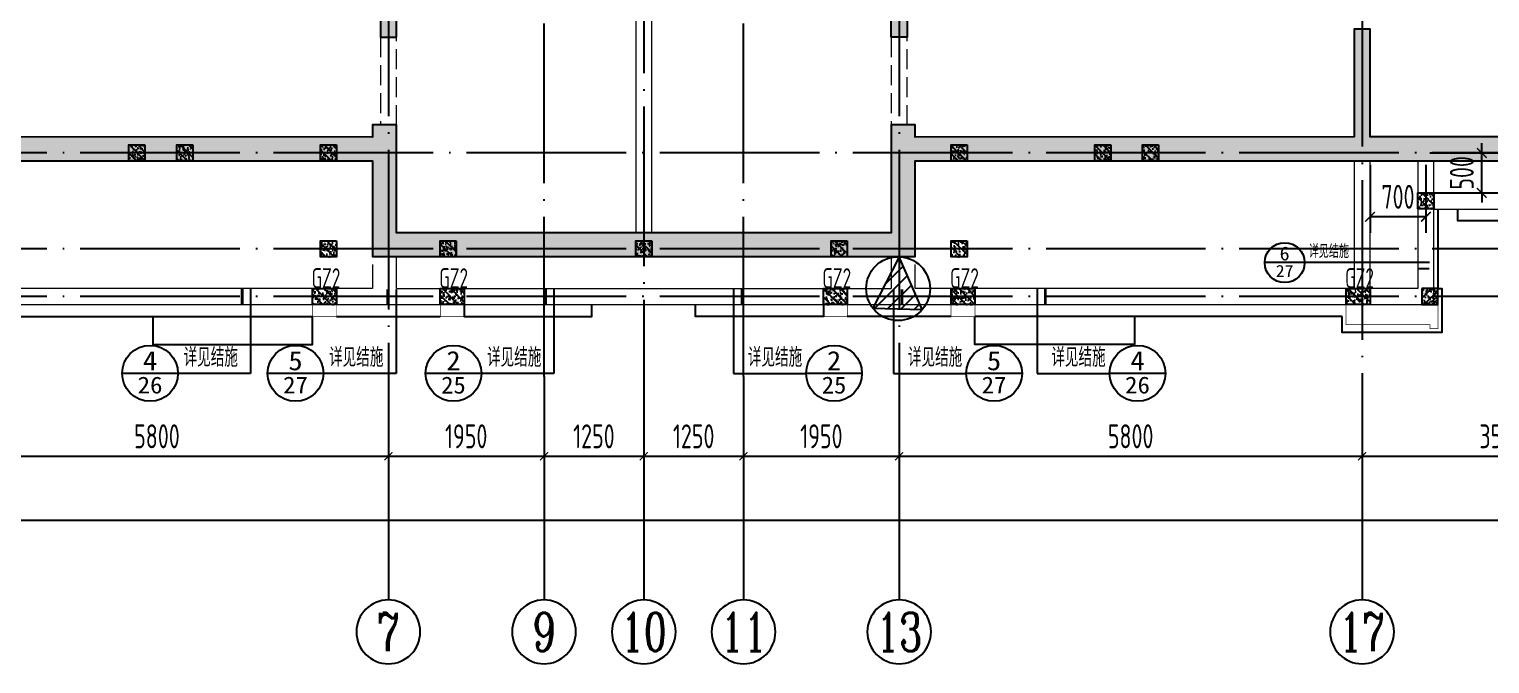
# Model space of a CAD drawing. Extents: x -668857 to 143095, y -247466 to 228182.
# Drawn here: x -210300 to -192000, y 189597 to 197547 of the extents above; entities that cross this region are included whole.
import ezdxf
from ezdxf.enums import TextEntityAlignment as Align

# ---------------------------------------------------------------- set-up
doc = ezdxf.new("R2010")
doc.units = 0
doc.header["$LTSCALE"] = 1000
doc.linetypes.add('DASH', pattern=[0.35, 0.25, -0.1])
doc.linetypes.add('DOTE', pattern=[2.42, 2, -0.2, 0.02, -0.2])
doc.layers.get('0').update_dxf_attribs({"linetype": 'CONTINUOUS'})
doc.layers.get('DEFPOINTS').update_dxf_attribs({"linetype": 'CONTINUOUS'})
for name, color, linetype in [('A-AXIS', 1, 'CONTINUOUS'), ('A-DOTE', 10, 'DOTE'), ('AXIS_NUM', 7, 'CONTINUOUS'), ('DIM_IDEN', 67, 'CONTINUOUS'), ('PUB_TEXT', 2, 'CONTINUOUS'), ('ROOF', 183, 'CONTINUOUS'), ('S-L主梁线', 4, 'DASH'), ('S-Q墙填充', 252, 'CONTINUOUS'), ('S-Q墙实线', 6, 'CONTINUOUS'), ('S-Q墙标注', 3, 'CONTINUOUS'), ('S-X详图标注', 3, 'CONTINUOUS'), ('S-Y一般标注', 3, 'CONTINUOUS'), ('S-构造柱', 212, 'CONTINUOUS'), ('S-构造柱编号', 130, 'CONTINUOUS'), ('看线', 251, 'CONTINUOUS')]:
    doc.layers.add(name, color=color, linetype=linetype)
doc.layers.add('配箍校核', color=34, linetype='CONTINUOUS', plot=False)
doc.styles.add('_TCH_AXIS', font='COMPLEX', dxfattribs={"bigfont": 'GBCBIG'})
doc.styles.add('_TCH_LABEL', font='simhei.ttf')
doc.styles.add('TSSD_Axis', font='complex.shx', dxfattribs={"width": 0.7, "bigfont": 'hztxt.shx'})
doc.styles.add('TSSD_DIMENSION', font='Tssdeng.shx', dxfattribs={"width": 0.7, "bigfont": 'tssdchn.shx'})
doc.styles.add('TSSD_REIN', font='tssdeng.shx', dxfattribs={"width": 0.7, "height": 300, "bigfont": 'tssdchn.shx'})
doc.styles.add('结构文字', font='zstxt.shx', dxfattribs={"width": 0.7, "bigfont": 'zshz.shx'})
doc.dimstyles.new('STRUCK', dxfattribs={"dimtxt": 400, "dimasz": 121, "dimexe": 200, "dimexo": 150, "dimgap": 115, "dimtad": 1, "dimdec": 0, "dimdsep": 46, "dimtxsty": '结构文字', "dimblk": 'ARCHTICK', "dimcen": 400, "dimclrd": 3, "dimclre": 3, "dimclrt": 7, "dimadec": 0, "dimazin": 0, "dimtfac": 1, "dimtdec": 0, "dimtix": 1, "dimtmove": 2, "dimatfit": 3, "dimldrblk": '_DIMX', "dimfxl": 0, "dimtolj": 1, "dimtzin": 0, "dimarcsym": 0})
doc.dimstyles.new('TSSD_100_100', dxfattribs={"dimtxt": 300, "dimasz": 100, "dimexe": 100, "dimexo": 250, "dimgap": 100, "dimtad": 1, "dimdec": 0, "dimzin": 0, "dimdsep": 46, "dimtxsty": 'TSSD_DIMENSION', "dimblk": 'ARCHTICK', "dimcen": 0, "dimdle": 100, "dimclrt": 7, "dimadec": 0, "dimazin": 0, "dimtfac": 1, "dimtdec": 0, "dimtix": 1, "dimtmove": 2, "dimatfit": 3, "dimldrblk": 'ARCHTICK', "dimfxl": 0, "dimtolj": 1, "dimtzin": 0, "dimarcsym": 0})

# ---------------------------------------------------------------- blocks, each defined once
blk = doc.blocks.new('_ArchTick')
at = {"color": 0, "linetype": 'ByBlock', "const_width": 0.15}
blk.add_lwpolyline([(-0.5, -0.5), (0.5, 0.5)], dxfattribs=at)
blk = doc.blocks.new('*D256')
at = {"layer": 'DEFPOINTS', "color": 0}
for p in [(8100, 3600), (13900, 3600), (13900, 2600)]:
    blk.add_point(p, dxfattribs=at)
at = {"layer": 'S-Y一般标注', "color": 0, "lineweight": -2}
for p, q in [((8100, 3350), (8100, 2500)), ((13900, 3350), (13900, 2500)), ((8000, 2600), (14000, 2600))]:
    blk.add_line(p, q, dxfattribs=at)
at = {"layer": 'S-Y一般标注', "color": 0, "lineweight": -2, "xscale": 100, "yscale": 100, "zscale": 100, "rotation": 180}
blk.add_blockref('_ArchTick', (8100, 2600), dxfattribs=at)
at = {"layer": 'S-Y一般标注', "color": 0, "lineweight": -2, "xscale": 100, "yscale": 100, "zscale": 100}
blk.add_blockref('_ArchTick', (13900, 2600), dxfattribs=at)
at = {"layer": 'S-Y一般标注', "color": 7, "insert": (11000, 2850), "char_height": 300, "attachment_point": 5, "style": 'TSSD_DIMENSION'}
blk.add_mtext('\\A1;5800', dxfattribs=at)
blk = doc.blocks.new('ts_axno')
at = {"color": 0, "linetype": 'ByBlock', "lineweight": -2}
blk.add_circle((0, 0), 0.5, dxfattribs=at)
at = {"color": 0, "linetype": 'ByBlock', "lineweight": -2, "style": 'TSSD_Axis', "width": 0.7}
blk.add_attdef('A', text='', height=0.6, dxfattribs=at).set_placement((0, 0), align=Align.MIDDLE_CENTER)
blk = doc.blocks.new('*D257')
at = {"layer": 'DEFPOINTS', "color": 0}
for p in [(18350, 3600), (20300, 3600), (20300, 2600)]:
    blk.add_point(p, dxfattribs=at)
at = {"layer": 'S-Y一般标注', "color": 0, "lineweight": -2}
for p, q in [((18350, 3350), (18350, 2500)), ((20300, 3350), (20300, 2500)), ((18250, 2600), (20400, 2600))]:
    blk.add_line(p, q, dxfattribs=at)
at = {"layer": 'S-Y一般标注', "color": 0, "lineweight": -2, "xscale": 100, "yscale": 100, "zscale": 100, "rotation": 180}
blk.add_blockref('_ArchTick', (18350, 2600), dxfattribs=at)
at = {"layer": 'S-Y一般标注', "color": 0, "lineweight": -2, "xscale": 100, "yscale": 100, "zscale": 100}
blk.add_blockref('_ArchTick', (20300, 2600), dxfattribs=at)
at = {"layer": 'S-Y一般标注', "color": 7, "insert": (19325, 2850), "char_height": 300, "attachment_point": 5, "style": 'TSSD_DIMENSION'}
blk.add_mtext('\\A1;1950', dxfattribs=at)
blk = doc.blocks.new('*D258')
at = {"layer": 'DEFPOINTS', "color": 0}
for p in [(20300, 3600), (26100, 3600), (26100, 2600)]:
    blk.add_point(p, dxfattribs=at)
at = {"layer": 'S-Y一般标注', "color": 0, "lineweight": -2}
for p, q in [((20300, 3350), (20300, 2500)), ((26100, 3350), (26100, 2500)), ((20200, 2600), (26200, 2600))]:
    blk.add_line(p, q, dxfattribs=at)
at = {"layer": 'S-Y一般标注', "color": 0, "lineweight": -2, "xscale": 100, "yscale": 100, "zscale": 100, "rotation": 180}
blk.add_blockref('_ArchTick', (20300, 2600), dxfattribs=at)
at = {"layer": 'S-Y一般标注', "color": 0, "lineweight": -2, "xscale": 100, "yscale": 100, "zscale": 100}
blk.add_blockref('_ArchTick', (26100, 2600), dxfattribs=at)
at = {"layer": 'S-Y一般标注', "color": 7, "insert": (23200, 2850), "char_height": 300, "attachment_point": 5, "style": 'TSSD_DIMENSION'}
blk.add_mtext('\\A1;5800', dxfattribs=at)
blk = doc.blocks.new('*D259')
at = {"layer": 'DEFPOINTS', "color": 0}
for p in [(26100, 3600), (29600, 3600), (29600, 2600)]:
    blk.add_point(p, dxfattribs=at)
at = {"layer": 'S-Y一般标注', "color": 0, "lineweight": -2}
for p, q in [((26100, 3350), (26100, 2500)), ((29600, 3350), (29600, 2500)), ((26000, 2600), (29700, 2600))]:
    blk.add_line(p, q, dxfattribs=at)
at = {"layer": 'S-Y一般标注', "color": 0, "lineweight": -2, "xscale": 100, "yscale": 100, "zscale": 100, "rotation": 180}
blk.add_blockref('_ArchTick', (26100, 2600), dxfattribs=at)
at = {"layer": 'S-Y一般标注', "color": 0, "lineweight": -2, "xscale": 100, "yscale": 100, "zscale": 100}
blk.add_blockref('_ArchTick', (29600, 2600), dxfattribs=at)
at = {"layer": 'S-Y一般标注', "color": 7, "insert": (27850, 2850), "char_height": 300, "attachment_point": 5, "style": 'TSSD_DIMENSION'}
blk.add_mtext('\\A1;3500', dxfattribs=at)
blk = doc.blocks.new('*D264')
at = {"layer": 'DEFPOINTS', "color": 0}
for p in [(4600, 3600), (54600, 3600), (54600, 1800)]:
    blk.add_point(p, dxfattribs=at)
at = {"layer": 'S-Y一般标注', "color": 0, "lineweight": -2}
for p, q in [((4600, 3350), (4600, 1700)), ((54600, 3350), (54600, 1700)), ((4500, 1800), (54700, 1800))]:
    blk.add_line(p, q, dxfattribs=at)
at = {"layer": 'S-Y一般标注', "color": 0, "lineweight": -2, "xscale": 100, "yscale": 100, "zscale": 100, "rotation": 180}
blk.add_blockref('_ArchTick', (4600, 1800), dxfattribs=at)
at = {"layer": 'S-Y一般标注', "color": 0, "lineweight": -2, "xscale": 100, "yscale": 100, "zscale": 100}
blk.add_blockref('_ArchTick', (54600, 1800), dxfattribs=at)
at = {"layer": 'S-Y一般标注', "color": 7, "insert": (29600, 2050), "char_height": 300, "attachment_point": 5, "style": 'TSSD_DIMENSION'}
blk.add_mtext('\\A1;50000', dxfattribs=at)
blk = doc.blocks.new('*D265')
at = {"layer": 'DEFPOINTS', "color": 0}
for p in [(15850, 3600), (17100, 3600), (17100, 2600)]:
    blk.add_point(p, dxfattribs=at)
at = {"layer": 'S-Y一般标注', "color": 0, "lineweight": -2}
for p, q in [((15850, 3350), (15850, 2500)), ((17100, 3350), (17100, 2500)), ((15750, 2600), (17200, 2600))]:
    blk.add_line(p, q, dxfattribs=at)
at = {"layer": 'S-Y一般标注', "color": 0, "lineweight": -2, "xscale": 100, "yscale": 100, "zscale": 100, "rotation": 180}
blk.add_blockref('_ArchTick', (15850, 2600), dxfattribs=at)
at = {"layer": 'S-Y一般标注', "color": 0, "lineweight": -2, "xscale": 100, "yscale": 100, "zscale": 100}
blk.add_blockref('_ArchTick', (17100, 2600), dxfattribs=at)
at = {"layer": 'S-Y一般标注', "color": 7, "insert": (16475, 2850), "char_height": 300, "attachment_point": 5, "style": 'TSSD_DIMENSION'}
blk.add_mtext('\\A1;1250', dxfattribs=at)
blk = doc.blocks.new('*D285')
at = {"layer": 'DEFPOINTS', "color": 0}
for p in [(13900, 3600), (15850, 3600), (15850, 2600)]:
    blk.add_point(p, dxfattribs=at)
at = {"layer": 'S-Y一般标注', "color": 0, "lineweight": -2}
for p, q in [((13900, 3350), (13900, 2500)), ((15850, 3350), (15850, 2500)), ((13800, 2600), (15950, 2600))]:
    blk.add_line(p, q, dxfattribs=at)
at = {"layer": 'S-Y一般标注', "color": 0, "lineweight": -2, "xscale": 100, "yscale": 100, "zscale": 100, "rotation": 180}
blk.add_blockref('_ArchTick', (13900, 2600), dxfattribs=at)
at = {"layer": 'S-Y一般标注', "color": 0, "lineweight": -2, "xscale": 100, "yscale": 100, "zscale": 100}
blk.add_blockref('_ArchTick', (15850, 2600), dxfattribs=at)
at = {"layer": 'S-Y一般标注', "color": 7, "insert": (14875, 2850), "char_height": 300, "attachment_point": 5, "style": 'TSSD_DIMENSION'}
blk.add_mtext('\\A1;1950', dxfattribs=at)
blk = doc.blocks.new('*D286')
at = {"layer": 'DEFPOINTS', "color": 0}
for p in [(17100, 3600), (18350, 3600), (18350, 2600)]:
    blk.add_point(p, dxfattribs=at)
at = {"layer": 'S-Y一般标注', "color": 0, "lineweight": -2}
for p, q in [((17100, 3350), (17100, 2500)), ((18350, 3350), (18350, 2500)), ((17000, 2600), (18450, 2600))]:
    blk.add_line(p, q, dxfattribs=at)
at = {"layer": 'S-Y一般标注', "color": 0, "lineweight": -2, "xscale": 100, "yscale": 100, "zscale": 100, "rotation": 180}
blk.add_blockref('_ArchTick', (17100, 2600), dxfattribs=at)
at = {"layer": 'S-Y一般标注', "color": 0, "lineweight": -2, "xscale": 100, "yscale": 100, "zscale": 100}
blk.add_blockref('_ArchTick', (18350, 2600), dxfattribs=at)
at = {"layer": 'S-Y一般标注', "color": 7, "insert": (17725, 2850), "char_height": 300, "attachment_point": 5, "style": 'TSSD_DIMENSION'}
blk.add_mtext('\\A1;1250', dxfattribs=at)
blk = doc.blocks.new('20210803.08135812')
at = {"color": 30, "const_width": 8}
for points in [[(8600, 500), (8600, 350), (8900, 350), (8900, 500)], [(10200, 500), (10200, 350), (10500, 350), (10500, 500)], [(15300, 500), (15300, 350), (15000, 350), (15000, 500)], [(16900, 500), (16900, 350), (16600, 350), (16600, 500)], [(22700, 500), (22700, 200), (22600, 200), (22600, 250), (21550, 250), (21550, 500)]]:
    blk.add_lwpolyline(points, dxfattribs=at)
at = {"layer": '看线', "color": 202, "ltscale": 0.5}
for points in [[(22700, 1700), (22700, 700)], [(24750, 1700), (24750, 1550), (22950, 1550), (22950, 1700)], [(10500, 500), (10500, 350), (12100, 350), (12100, 500)], [(15000, 500), (15000, 350), (13400, 350), (13400, 500)], [(4000, 350), (8600, 350)], [(6600, 350), (6600, 0), (8600, 0), (8600, 350)], [(8900, 350), (10200, 350)], [(16600, 350), (15300, 350)], [(18900, 350), (18900, 0), (16900, 0), (16900, 350)], [(21500, 350), (16900, 350)]]:
    blk.add_lwpolyline(points, dxfattribs=at)
at = {"layer": '看线', "color": 201}
blk.add_lwpolyline([(22700, 700), (22750, 700), (22750, 150), (21500, 150), (21500, 350)], dxfattribs=at)
blk = doc.blocks.new('20210807.15313460')
at = {"layer": 'S-Q墙填充', "ltscale": 0.5}
h = blk.add_hatch(dxfattribs=at)
h.set_pattern_fill('ARMORED', color=252, scale=30, style=0)
h.set_pattern_definition([(50, (11951.9, 28771.39), (215.17805, -18.82564), [22.5, -247.5]), (355, (11951.9, 28771.4), (-41.6254, 225.65764), [18, -198]), (100.4514, (11969.82, 28769.82), (173.5528, 206.83186), [19.12206, -210.34263]), (46.1842, (11951.9, 28831.4), (320.1723, -49.6557), [33.75, -371.25]), (96.6356, (11978.57, 28827.25), (280.3988, 292.2354), [28.6831, -315.5139]), (351.1842, (11951.9, 28831.4), (280.3986, 292.2356), [27, -297]), (21, (11981.9, 28816.39), (179.07212, -120.78567), [22.5, -247.5]), (326, (11981.9, 28816.4), (72.9946, 217.545), [18, -198]), (71.4514, (11996.82, 28806.32), (252.0668, 96.75915), [19.12206, -210.34263]), (37.5, (11951.89, 28771.39), (3.647957, 99.868156), [0, -195.6, 0, -201, 0, -198.75]), (7.5, (11951.89, 28771.39), (78.92086, 118.32351), [0, -114.6, 0, -191.1, 0, -75.75]), (327.5, (11884.99, 28771.39), (160.14673, -6.76646), [0, -75, 0, -234, 0, -310.5]), (317.5, (11855, 28771.39), (174.95585, 30.0315), [0, -97.5, 0, -155.4, 0, -220.5]), (45, (11951.9, 28771.39), (-106.06602, 106.06602), [])])
h.paths.add_polyline_path([(111116, 66140), (109616, 66140), (109216, 66140), (106316, 66140), (105866, 66140), (104966, 66140), (104516, 66140), (102916, 66140), (102916, 67040), (102916, 67940), (102366, 67940), (100716, 67940), (100116, 67942), (100115, 68190), (96916, 68190), (96916, 67940), (96316, 67940), (94716, 67940), (94116, 67940), (94116, 67040), (94116, 66140), (81316, 66140), (80866, 66140), (79966, 66140), (79516, 66140), (77916, 66140), (77916, 67040), (77916, 67940), (77366, 67940), (75715, 67940), (75116, 67940), (75116, 68190), (71916, 68190), (71916, 67940), (71316, 67940), (69716, 67940), (69116, 67940), (69116, 67040), (69116, 66140), (60916, 66140), (60916, 63240), (60916, 60640), (60916, 58640), (63616, 58640), (70116, 58639), (70116, 57440), (71166, 57440), (73516, 57440), (75866, 57440), (76916, 57440), (76916, 58640), (82516, 58640), (83416, 58640), (86016, 58640), (88616, 58640), (89516, 58640), (95216, 58640), (95216, 57440), (96166, 57440), (98516, 57440), (100866, 57440), (101816, 57440), (101816, 58640), (107516, 58640), (108416, 58640), (111116, 58640)])
h.paths.add_polyline_path([(64616, 58940), (64616, 60290), (64416, 60290), (64416, 58940), (63616, 58940), (61216, 58940), (61216, 60640), (61216, 63140), (61816, 63140), (61816, 63340), (61216, 63340), (61216, 65840), (61516, 65840), (62416, 65840), (62716, 65840), (62716, 65290), (62916, 65290), (62916, 65840), (65616, 65840), (65616, 63140), (65816, 63140), (65816, 65840), (66166, 65840), (67066, 65840), (67416, 65840), (67416, 65140), (67616, 65140), (67616, 65840), (69416, 65840), (69416, 67040), (69416, 67640), (69716, 67640), (71316, 67640), (72016, 67640), (72016, 66540), (72216, 66540), (72216, 67840), (72216, 67890), (74816, 67890), (74816, 67840), (74816, 66540), (75016, 66540), (75016, 67640), (75715, 67640), (77366, 67640), (77616, 67640), (77616, 67040), (77616, 65840), (79416, 65840), (79416, 65140), (79616, 65140), (79616, 65840), (79966, 65840), (80866, 65840), (81216, 65840), (81216, 63140), (81416, 63140), (81416, 65840), (84116, 65840), (84116, 63140), (84316, 63140), (84316, 65840), (84616, 65840), (85616, 65840), (85916, 65840), (85916, 65840), (86116, 65840), (86116, 65840), (86416, 65840), (87416, 65840), (87716, 65840), (87716, 63139), (87916, 63139), (87916, 65840), (90616, 65840), (90616, 63140), (90816, 63140), (90816, 65840), (91166, 65840), (92066, 65840), (92416, 65840), (92416, 65140), (92616, 65140), (92616, 65840), (94416, 65840), (94416, 67040), (94416, 67640), (94716, 67640), (96316, 67640), (97016, 67640), (97016, 66540), (97216, 66540), (97216, 67890), (99816, 67890), (99816, 66540), (100016, 66540), (100016, 67640), (100716, 67640), (102366, 67640), (102616, 67640), (102616, 67040), (102616, 65840), (104416, 65840), (104416, 65140), (104616, 65140), (104616, 65840), (104966, 65840), (105866, 65840), (106216, 65840), (106216, 63140), (106416, 63140), (106416, 65840), (109116, 65840), (109116, 65290), (109316, 65290), (109316, 65840), (109616, 65840), (110516, 65840), (110816, 65840), (110816, 63340), (110216, 63340), (110216, 63140), (110816, 63140), (110816, 60640), (110816, 58940), (108416, 58940), (107616, 58940), (107616, 60290), (107416, 60290), (107416, 58940), (101816, 58940), (101816, 59090), (101516, 59090), (101516, 58740), (101516, 57740), (100866, 57740), (98516, 57740), (96166, 57740), (95516, 57740), (95516, 58740), (95516, 59090), (95216, 59090), (95216, 58940), (89616, 58940), (89616, 60290), (89416, 60290), (89416, 58940), (88616, 58940), (86016, 58940), (83416, 58940), (82616, 58940), (82616, 60290), (82416, 60290), (82416, 58940), (76916, 58939), (76916, 59090), (76616, 59090), (76616, 58739), (76616, 57740), (75866, 57740), (73516, 57740), (71166, 57740), (70416, 57740), (70416, 58739), (70416, 59090), (70116, 59090), (70116, 58939)], flags=16)
at = {"layer": 'S-Q墙填充'}
h = blk.add_hatch(color=252, dxfattribs=at)
h.dxf.hatch_style = 1
h.paths.add_polyline_path([(70416, 60189), (70416, 61640), (70816, 61640), (70816, 61840), (70216, 61840), (70216, 60189)])
h = blk.add_hatch(color=252, dxfattribs=at)
h.dxf.hatch_style = 1
h.paths.add_polyline_path([(76616, 60189), (76616, 61640), (76216, 61640), (76216, 61840), (76816, 61840), (76816, 60189)])
at = {"layer": 'S-L主梁线', "linetype": 'ByBlock', "lineweight": 18}
for p, q in [((73416, 61640), (73416, 57740)), ((73616, 57740), (73616, 61640)), ((82416, 58640), (82416, 57040)), ((82616, 57040), (82616, 58640)), ((83216, 58640), (83216, 57040)), ((83416, 56840), (83416, 58640)), ((83416, 58235), (88616, 58240)), ((83416, 58035), (88616, 58040)), ((70116, 57340), (70116, 57040)), ((70416, 57040), (70416, 57440)), ((76616, 57440), (76616, 57040)), ((76916, 57040), (76916, 57340)), ((70116, 57040), (64616, 57040)), ((70416, 57040), (76616, 57040)), ((82416, 57040), (76916, 57040)), ((83216, 57040), (82616, 57040)), ((64516, 56840), (70416, 56840)), ((70416, 56840), (76616, 56840)), ((76616, 56840), (82516, 56840)), ((82516, 56840), (83416, 56840))]:
    blk.add_line(p, q, dxfattribs=at)
at = {"layer": 'S-L主梁线', "linetype": 'DASH', "lineweight": 18}
for p, q in [((70216, 60189), (70216, 59090)), ((70416, 59090), (70416, 60189)), ((76616, 60189), (76616, 59090)), ((76816, 59090), (76816, 60189))]:
    blk.add_line(p, q, dxfattribs=at)
at = {"layer": 'S-Q墙实线'}
for points in [[(60916, 58640), (70116, 58639), (70116, 57440), (70966, 57440), (73516, 57440), (76066, 57440), (76916, 57440), (76916, 58640), (95216, 58640), (95216, 57440), (101816, 57440)], [(86016, 58940), (83416, 58940), (83316, 58940), (82616, 58940), (82616, 60290), (82416, 60290), (82416, 58940), (76916, 58939), (76916, 59090), (76616, 59090), (76616, 58839), (76616, 57740), (70416, 57740), (70416, 58839), (70416, 59090), (70116, 59090), (70116, 58939), (64616, 58940)]]:
    blk.add_lwpolyline(points, dxfattribs=at)
for points in [[(70416, 60189), (70416, 61640), (70816, 61640), (70816, 61840), (70216, 61840), (70216, 60189)], [(76616, 60189), (76616, 61640), (76216, 61640), (76216, 61840), (76816, 61840), (76816, 60189)]]:
    blk.add_lwpolyline(points, close=True, dxfattribs=at)
blk = doc.blocks.new('20210730.02141516')
at = {"layer": 'S-构造柱'}
h = blk.add_hatch(dxfattribs=at)
h.set_pattern_fill('ARMORED', color=256, scale=15, angle=-90, style=0)
h.set_pattern_definition([(320, (-154189.41, 3278673.45), (-9.4128202, -107.5890274), [11.25, -123.75]), (265, (-154189.41, 3278673.45), (112.82882, 20.8127), [9, -99]), (10.4514, (-154190.19, 3278664.49), (103.4159313, -86.7764073), [9.5610285, -105.1713168]), (316.1842, (-154159.41, 3278673.45), (-24.827852, -160.0861573), [16.875, -185.625]), (6.6356, (-154161.48, 3278660.11), (146.117681, -140.199406), [14.341543, -157.75695]), (261.1842, (-154159.41, 3278673.45), (146.11779, -140.199292), [13.5, -148.5]), (291, (-154166.91, 3278658.45), (-60.3928336, -89.5360578), [11.25, -123.75]), (236, (-154166.91, 3278658.45), (108.7725068, -36.4972998), [9, -99]), (341.4514, (-154171.94, 3278650.99), (48.3795745, -126.0333943), [9.5610285, -105.1713168]), (307.5, (-154189.41, 3278673.454), (49.93407807, -1.8239783), [0, -97.8, 0, -100.5, 0, -99.375]), (277.5, (-154189.41, 3278673.454), (59.1617568, -39.4604306), [0, -57.3, 0, -95.55, 0, -37.875]), (237.5, (-154189.41, 3278706.904), (-3.38323076, -80.07336543), [0, -37.5, 0, -117, 0, -155.25]), (227.5, (-154189.41, 3278721.904), (15.0157473, -87.4779254), [0, -48.75, 0, -77.7, 0, -110.25]), (315, (-154189.41, 3278673.454), (53.0330086, 53.0330086), [])])
h.paths.add_polyline_path([(200, 200), (200, 0), (0, 0), (0, 200)])
blk.add_lwpolyline([(200, 200), (200, 0), (0, 0), (0, 200)], close=True, dxfattribs=at)
blk = doc.blocks.new('20210809.18224761')
at = {"layer": 'S-构造柱'}
h = blk.add_hatch(dxfattribs=at)
h.set_pattern_fill('ARMORED', color=256, scale=15, angle=-90, style=0)
h.set_pattern_definition([(320, (-154189.41, 3278673.45), (-9.4128202, -107.5890274), [11.25, -123.75]), (265, (-154189.41, 3278673.45), (112.82882, 20.8127), [9, -99]), (10.4514, (-154190.19, 3278664.49), (103.4159313, -86.7764073), [9.5610285, -105.1713168]), (316.1842, (-154159.41, 3278673.45), (-24.827852, -160.0861573), [16.875, -185.625]), (6.6356, (-154161.48, 3278660.11), (146.117681, -140.199406), [14.341543, -157.75695]), (261.1842, (-154159.41, 3278673.45), (146.11779, -140.199292), [13.5, -148.5]), (291, (-154166.91, 3278658.45), (-60.3928336, -89.5360578), [11.25, -123.75]), (236, (-154166.91, 3278658.45), (108.7725068, -36.4972998), [9, -99]), (341.4514, (-154171.94, 3278650.99), (48.3795745, -126.0333943), [9.5610285, -105.1713168]), (307.5, (-154189.41, 3278673.454), (49.93407807, -1.8239783), [0, -97.8, 0, -100.5, 0, -99.375]), (277.5, (-154189.41, 3278673.454), (59.1617568, -39.4604306), [0, -57.3, 0, -95.55, 0, -37.875]), (237.5, (-154189.41, 3278706.904), (-3.38323076, -80.07336543), [0, -37.5, 0, -117, 0, -155.25]), (227.5, (-154189.41, 3278721.904), (15.0157473, -87.4779254), [0, -48.75, 0, -77.7, 0, -110.25]), (315, (-154189.41, 3278673.454), (53.0330086, 53.0330086), [])])
h.paths.add_polyline_path([(300, 200), (300, 0), (0, 0), (0, 200)])
blk.add_lwpolyline([(300, 200), (300, 0), (0, 0), (0, 200)], close=True, dxfattribs=at)
blk = doc.blocks.new('20210809.18235135')
at = {"layer": '配箍校核'}
blk.add_blockref('20210809.18224761', (12, 0), dxfattribs=at)
at = {"layer": 'S-构造柱编号', "color": 2, "linetype": 'ByBlock', "style": 'TSSD_REIN', "width": 0.65}
blk.add_text('GZ2', height=250, dxfattribs=at).set_placement((0, 206, 0))
blk = doc.blocks.new('20210809.18285270')
at = {"layer": 'ROOF'}
for p in [(6150, 1800), (6750, 1800), (8550, 1800), (16450, 1800), (18250, 1800), (18850, 1800), (22299, 1200), (10050, 600), (12500, 600), (14950, 600), (16450, 600)]:
    blk.add_blockref('20210730.02141516', p, dxfattribs=at)
at = {"layer": 'ROOF', "rotation": 359.9999999538236}
blk.add_blockref('20210730.02141516', (8550, 600), dxfattribs=at)
at = {"layer": 'ROOF', "xscale": -1, "rotation": 4.61764226855621e-08}
blk.add_blockref('20210730.02141516', (22550, 0), dxfattribs=at)
at = {"layer": '配箍校核'}
for p in [(8438, 0), (10038, 0), (14838, 0), (16438, 0), (21388, 0)]:
    blk.add_blockref('20210809.18235135', p, dxfattribs=at)
blk = doc.blocks.new('*D480')
at = {"layer": 'DEFPOINTS', "color": 0}
for p in [(-193159, 202189), (-192459, 202189), (-193159, 201389)]:
    blk.add_point(p, dxfattribs=at)
at = {"layer": 'S-Q墙标注', "color": 3, "lineweight": -2}
for p, q in [((-193159, 202039), (-193159, 201189)), ((-192459, 202039), (-192459, 201189)), ((-192459, 201389), (-193159, 201389))]:
    blk.add_line(p, q, dxfattribs=at)
at = {"layer": 'S-Q墙标注', "color": 3, "lineweight": -2, "xscale": 121, "yscale": 121, "zscale": 121, "rotation": 180}
blk.add_blockref('_ArchTick', (-193159, 201389), dxfattribs=at)
at = {"layer": 'S-Q墙标注', "color": 3, "lineweight": -2, "xscale": 121, "yscale": 121, "zscale": 121}
blk.add_blockref('_ArchTick', (-192459, 201389), dxfattribs=at)
at = {"layer": 'S-Q墙标注', "color": 7, "insert": (-192809, 201639), "char_height": 300, "attachment_point": 5, "style": 'TSSD_REIN'}
blk.add_mtext('\\A1;700', dxfattribs=at)
blk = doc.blocks.new('_DIMX')
blk.add_line((-150, 0), (150, 0))
at = {"const_width": 50}
blk.add_lwpolyline([(-70, -70), (70, 70)], dxfattribs=at)
blk = doc.blocks.new('*D483')
at = {"layer": 'DEFPOINTS', "color": 0}
for p in [(-192559, 202189), (-191759, 202189), (-192559, 201689)]:
    blk.add_point(p, dxfattribs=at)
at = {"layer": 'S-Q墙标注', "color": 3, "lineweight": -2}
for p, q in [((-191759, 202189), (-191759, 202310)), ((-192409, 202189), (-191559, 202189)), ((-191759, 201689), (-191759, 202189)), ((-192409, 201689), (-191559, 201689)), ((-191759, 201689), (-191759, 201568))]:
    blk.add_line(p, q, dxfattribs=at)
at = {"layer": 'S-Q墙标注', "color": 3, "lineweight": -2, "xscale": 121, "yscale": 121, "zscale": 121}
for p, rotation in [((-191759, 202189), 270), ((-191759, 201689), 90)]:
    blk.add_blockref('_ArchTick', p, dxfattribs=dict(at, rotation=rotation))
at = {"layer": 'S-Q墙标注', "color": 7, "insert": (-192009, 201939), "char_height": 300, "attachment_point": 5, "rotation": 90, "style": 'TSSD_REIN'}
blk.add_mtext('\\A1;500', dxfattribs=at)
blk = doc.blocks.new('20210810.07371259')
at = {"layer": 'DIM_IDEN'}
for p, q in [((23096, 2530), (22596, 2530)), ((24212, 2530), (23096, 2530)), ((24659, 2530), (24212, 2530)), ((9889, 2205), (9889, 1143)), ((13691, 2205), (13691, 1143)), ((15941, 2205), (15941, 1143)), ((19743, 2205), (19743, 1143)), ((11712, 2195), (11712, 1143)), ((17946, 2195), (17946, 1143)), ((8980, 1143), (8280, 1143)), ((9889, 1143), (8980, 1143)), ((10803, 1143), (10103, 1143)), ((11712, 1143), (10803, 1143)), ((12782, 1143), (12082, 1143)), ((13691, 1143), (12782, 1143)), ((15941, 1143), (16850, 1143)), ((17550, 1143), (16850, 1143)), ((17946, 1143), (18855, 1143)), ((19555, 1143), (18855, 1143)), ((19743, 1143), (20652, 1143)), ((21352, 1143), (20652, 1143))]:
    blk.add_line(p, q, dxfattribs=at)
for points, const_width in [([(24659, 2455), (24516, 2455)], 25), ([(9784, 2205), (9784, 2005)], 35), ([(11607, 2195), (11607, 1995)], 35), ([(13586, 2205), (13586, 2005)], 35), ([(16046, 2205), (16046, 2005)], 35), ([(18051, 2195), (18051, 1995)], 35), ([(19848, 2205), (19848, 2005)], 35)]:
    blk.add_lwpolyline(points, dxfattribs=dict(at, const_width=const_width))
for centre, radius in [((22846, 2530), 250), ((8630, 1143), 350), ((10453, 1143), 350), ((12432, 1143), 350), ((17200, 1143), 350), ((19205, 1143), 350), ((21002, 1143), 350)]:
    blk.add_circle(centre, radius, dxfattribs=at)
at = {"layer": 'PUB_TEXT', "style": '_TCH_AXIS'}
for height, p in [(168.8, (23146, 2589)), (236.3, (9050, 1226)), (236.3, (10873, 1226)), (236.3, (12852, 1226)), (236.3, (16120, 1226)), (236.3, (18125, 1226)), (236.3, (19922, 1226))]:
    blk.add_text('详见结施', height=height, dxfattribs=at).set_placement(p)
at = {"layer": 'PUB_TEXT', "style": '_TCH_LABEL'}
for s, height, width, p, p2 in [('6', 173, 1.011364, (22783, 2558), (22908, 2558)), ('27', 151.1, 1.022989, (22734, 2350), (22957, 2350)), ('4', 241, 1.034884, (8540, 1182), (8720, 1182)), ('5', 241, 1.028902, (10363, 1182), (10542, 1182)), ('2', 241, 1.022989, (12343, 1182), (12521, 1182)), ('2', 241, 1.022989, (17111, 1182), (17289, 1182)), ('5', 241, 1.028902, (19115, 1182), (19294, 1182)), ('4', 241, 1.034884, (20912, 1182), (21092, 1182)), ('26', 211.6, 1.022989, (8474, 891), (8786, 891)), ('27', 211.6, 1.022989, (10297, 891), (10608, 891)), ('25', 212.7, 1.00565, (12278, 890), (12586, 890)), ('25', 212.7, 1.00565, (17046, 890), (17354, 890)), ('27', 211.6, 1.022989, (19049, 891), (19360, 891)), ('26', 211.6, 1.022989, (20846, 891), (21158, 891))]:
    blk.add_text(s, height=height, dxfattribs=dict(at, width=width)).set_placement(p, p2, align=Align.FIT)
blk = doc.blocks.new('20210726.16350016')
at = {"layer": 'A-AXIS'}
for p, q in [((13900, 3600), (13900, 800)), ((15850, 3600), (15850, 800)), ((17100, 3600), (17100, 800)), ((18350, 3600.1), (18350, 800.1)), ((20300, 3600), (20300, 800)), ((26100, 3600), (26100, 800))]:
    blk.add_line(p, q, dxfattribs=at)
at = {"layer": 'A-DOTE'}
for p, q in [((13900.2, 13700), (13900, 3600)), ((20299.8, 13700), (20300, 3600)), ((15850, 3600), (15850, 11500)), ((18350, 3600.1), (18350, 11500)), ((26100, 10900), (26100, 3600)), ((17100, 9400), (17100, 3600)), ((55600, 6400), (3600, 6400)), ((55600, 5200), (3600, 5200)), ((55600, 4600), (3600, 4600))]:
    blk.add_line(p, q, dxfattribs=at)
at = {"layer": 'A-AXIS'}
ref = blk.add_blockref('ts_axno', (13900, 400), dxfattribs=dict(at, xscale=-800, yscale=800, zscale=800, rotation=180))
ref.add_attrib('5', '7', dxfattribs={"layer": 'AXIS_NUM', "height": 480, "style": 'TSSD_Axis', "width": 0.7}).set_placement((13900, 400), align=Align.MIDDLE_CENTER)
ref = blk.add_blockref('ts_axno', (15850, 400), dxfattribs=dict(at, xscale=-800, yscale=800, zscale=800, rotation=180))
ref.add_attrib('5', '9', dxfattribs={"layer": 'AXIS_NUM', "height": 480, "style": 'TSSD_Axis', "width": 0.7}).set_placement((15850, 400), align=Align.MIDDLE_CENTER)
ref = blk.add_blockref('ts_axno', (17100, 400), dxfattribs=dict(at, xscale=-800, yscale=800, zscale=800, rotation=180))
ref.add_attrib('8', '10', dxfattribs={"layer": 'AXIS_NUM', "height": 480, "style": 'TSSD_Axis', "width": 0.7}).set_placement((17100, 400), align=Align.MIDDLE_CENTER)
ref = blk.add_blockref('ts_axno', (18350, 400.1), dxfattribs=dict(at, xscale=-800, yscale=800, zscale=800, rotation=180))
ref.add_attrib('5', '11', dxfattribs={"layer": 'AXIS_NUM', "height": 480, "style": 'TSSD_Axis', "width": 0.7}).set_placement((18350, 400.1), align=Align.MIDDLE_CENTER)
ref = blk.add_blockref('ts_axno', (20300, 400), dxfattribs=dict(at, xscale=-800, yscale=800, zscale=800, rotation=180))
ref.add_attrib('8', '13', dxfattribs={"layer": 'AXIS_NUM', "height": 480, "style": 'TSSD_Axis', "width": 0.7}).set_placement((20300, 400), align=Align.MIDDLE_CENTER)
ref = blk.add_blockref('ts_axno', (26100, 400), dxfattribs=dict(at, xscale=-800, yscale=800, zscale=800, rotation=180))
ref.add_attrib('10', '17', dxfattribs={"layer": 'AXIS_NUM', "height": 480, "style": 'TSSD_Axis', "width": 0.7}).set_placement((26100, 400), align=Align.MIDDLE_CENTER)
at = {"layer": 'S-Y一般标注'}
for base, p1, p2, picture, middle in [((54600, 1800), (4600, 3600), (54600, 3600), '*D264', (29600, 2050)), ((13900, 2600), (8100, 3600), (13900, 3600), '*D256', (11000, 2850)), ((15850, 2600), (13900, 3600), (15850, 3600), '*D285', (14875, 2850)), ((17100, 2600), (15850, 3600), (17100, 3600), '*D265', (16475, 2850)), ((18350, 2600), (17100, 3600), (18350, 3600), '*D286', (17725, 2850)), ((20300, 2600), (18350, 3600), (20300, 3600), '*D257', (19325, 2850)), ((26100, 2600), (20300, 3600), (26100, 3600), '*D258', (23200, 2850)), ((29600, 2600), (26100, 3600), (29600, 3600), '*D259', (27850, 2850))]:
    dim = blk.add_linear_dim(base=base, p1=p1, p2=p2, dimstyle='TSSD_100_100', dxfattribs=at)
    dim.commit()
    dim.dimension.update_dxf_attribs({"geometry": picture, "text_midpoint": middle})
blk = doc.blocks.new('20210810.19131159')
at = {"layer": 'S-Q墙标注'}
for base, p1, p2, angle, picture, middle in [((109307.3, 54473.7), (110007.3, 55273.7), (109307.3, 55273.7), 180, '*D480', (109657.3, 54723.7)), ((110707.3, 55273.8), (109907.3, 54773.8), (109907.3, 55273.8), 90, '*D483', (110457.3, 55023.8))]:
    dim = blk.add_linear_dim(base=base, p1=p1, p2=p2, angle=angle, dimstyle='STRUCK', override={"dimtxt": 300, "dimgap": 100, "dimtxsty": 'TSSD_REIN'}, dxfattribs=at)
    dim.commit()
    dim.dimension.update_dxf_attribs({"geometry": picture, "text_midpoint": middle, "insert": (302465.9, -146915)})

msp = doc.modelspace()

# ---------------------------------------------------------------- hatches: boundary and pattern name
at = {"layer": 'S-X详图标注'}
h = msp.add_hatch(dxfattribs=at)
h.set_pattern_fill('METAL', color=256, scale=30, style=0)
h.set_pattern_definition([(45, (-87865.08, -17056.35), (-84.852814, 84.852814), [])])
h.paths.add_polyline_path([(-199400.52, 194697.14), (-199731.1, 194054.19), (-199112.32, 194034.11)])

# ---------------------------------------------------------------- linework, layer by layer
msp.add_lwpolyline([(-199400.52, 194697.14), (-199731.1, 194054.19), (-199112.32, 194034.11), (-199400.52, 194697.14)], dxfattribs=at)
msp.add_circle((-199413.5, 194297.35), 400, dxfattribs=at)

# ---------------------------------------------------------------- block references
msp.add_blockref('20210803.08135812', (-215350.47, 193597.21))
at = {"layer": 'A-DOTE'}
msp.add_blockref('20210726.16350016', (-219700.47, 189597.17), dxfattribs=at)
at = {"layer": 'PUB_TEXT'}
msp.add_blockref('20210810.07371259', (-217416.35, 192092.59), dxfattribs=at)
at = {"layer": 'S-Q墙填充'}
msp.add_blockref('20210807.15313460', (-276116.11, 137257.65), dxfattribs=at)
at = {"layer": 'S-Q墙标注'}
msp.add_blockref('20210810.19131159', (-302807.79, 140723.41), dxfattribs=at)
at = {"layer": '配箍校核'}
msp.add_blockref('20210809.18285270', (-215200.48, 194097.05), dxfattribs=at)

doc.saveas('drawing.dxf')
